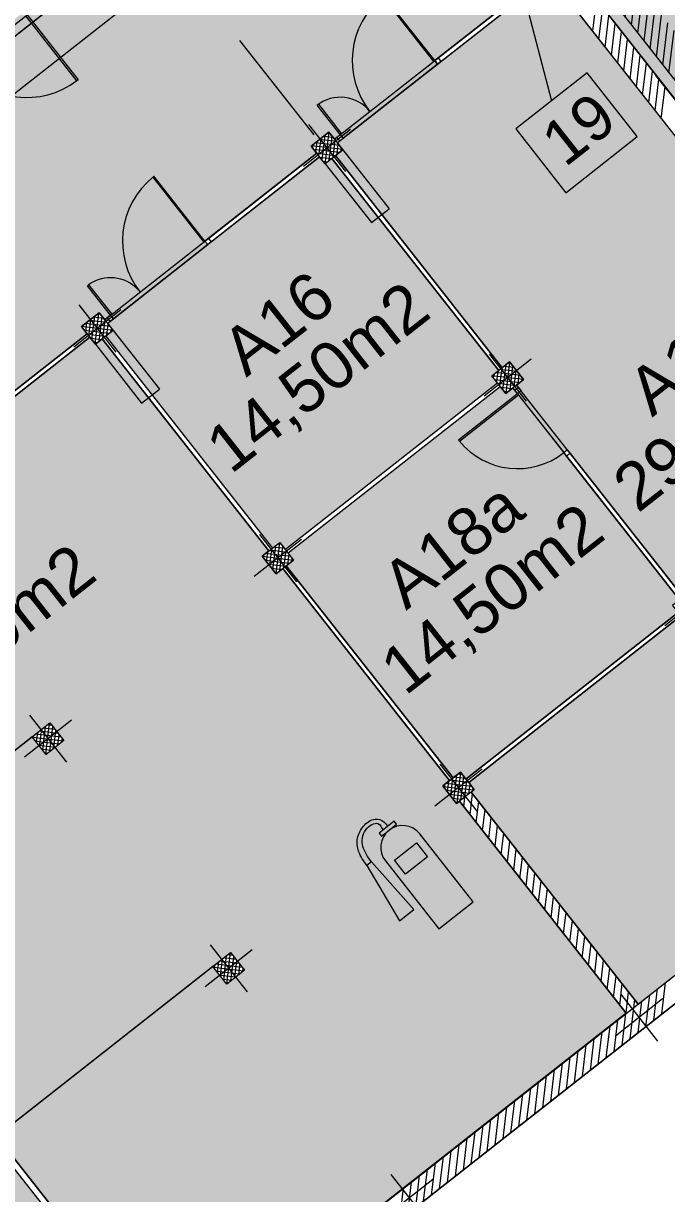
# Model space of a CAD drawing. Header units: metres. Extents: x 2540421 to 2540539, y 1181212 to 1181315.
# Drawn here: x 2540487.03 to 2540495.61, y 1181258.16 to 1181273.78 of the extents above; entities that cross this region are included whole.
import ezdxf

# ---------------------------------------------------------------- set-up
doc = ezdxf.new("R2010")
doc.units = ezdxf.units.M
doc.header["$LTSCALE"] = 5080
doc.linetypes.add('STYLE_01', pattern=[0.136032, 0.068016, -0.068016])
doc.layers.get('0').update_dxf_attribs({"lineweight": 20})
for name, color, linetype, lineweight in [('0-Detection incendie', 7, 'Continuous', 20), ('CLOISONS', 7, 'Continuous', 20), ('Detection incendie', 7, 'Continuous', 20), ('HEIG-FLOOR', 10, 'Continuous', 20), ('HEIG-PORTES', 130, 'Continuous', 20), ('HEIG-ROOM', 160, 'Continuous', 20), ('L_GENDE', 7, 'Continuous', 20), ('MURS_ET_PILIERS', 7, 'Continuous', 20), ('PORTES', 7, 'Continuous', 20), ('Surface', 7, 'Continuous', 20), ('TRAITILL_S', 7, 'Continuous', 20), ('TRAME-MUR', 7, 'Continuous', 20), ('Z-contour', 7, 'Continuous', 20), ('Z-couleur', 7, 'Continuous', 20)]:
    doc.layers.add(name, color=color, linetype=linetype, lineweight=lineweight)
doc.layers.add('Axe batim.', color=7, linetype='Continuous')
doc.styles.add('Helvetica (bold)', font='arial.ttf', dxfattribs={"height": 150})
doc.styles.get("Standard").update_dxf_attribs({"font": 'arial.ttf', "height": 63})

# ---------------------------------------------------------------- blocks, each defined once
blk = doc.blocks.new('extincteur')
at = {"layer": '0-Detection incendie', "linetype": 'ByBlock', "ltscale": 0.35}
h = blk.add_hatch(color=256, dxfattribs=at)
h.paths.add_polyline_path([(-639, -784), (-397, -784), (-447, 65), (-524, 65)])
edge = h.paths.add_edge_path()
edge.add_spline(control_points=[(-447, 65), (-444, 146), (-437, 305), (-280, 475), (-36, 455), (-55, 346), (-63, 305)], knot_values=[0, 0, 0, 0, 237.468302, 463.385038, 643.510587, 752.415502, 752.415502, 752.415502, 752.415502], degree=3, periodic=0)
edge.add_line((-63, 305), (14, 305))
edge.add_spline(control_points=[(14, 305), (17, 333), (24, 401), (-63, 516), (-240, 520), (-407, 444), (-517, 273), (-521, 139), (-524, 65)], knot_values=[0, 0, 0, 0, 82.013691, 200.371891, 382.455808, 561.214176, 736.872845, 957.472866, 957.472866, 957.472866, 957.472866], degree=3, periodic=0)
edge.add_line((-524, 65), (-447, 65))
h.paths.add_polyline_path([(-129, 305), (-129, 254), (-1, 254), (127, 254), (127, 305)])
h = blk.add_hatch(color=1, dxfattribs=at)
h.paths.add_polyline_path([(291, -38, 1), (-293, -38), (-293, -1192), (291, -1192)])
h.paths.add_polyline_path([(-190, -342), (-190, -104), (183, -104), (183, -342)], flags=16)
for p, q in [((127, 305), (-129, 305)), ((-129, 305), (-129, 254)), ((-129, 254), (-1, 254)), ((-1, 254), (127, 254)), ((127, 254), (127, 305)), ((-524, 65), (-639, -784)), ((-447, 65), (-524, 65)), ((-397, -784), (-447, 65)), ((-639, -784), (-397, -784))]:
    blk.add_line(p, q, dxfattribs=at)
at = {"layer": '0-Detection incendie', "color": 1, "linetype": 'ByBlock', "ltscale": 0.35}
for p, q in [((-293, -38), (-293, -1192)), ((291, -1192), (291, -38)), ((-293, -1192), (291, -1192))]:
    blk.add_line(p, q, dxfattribs=at)
blk.add_lwpolyline([(-190, -104), (183, -104), (183, -342), (-190, -342)], close=True, dxfattribs=at)
blk.add_arc((-1, -38), 292, 0, 180, dxfattribs=at)
at = {"layer": '0-Detection incendie', "linetype": 'ByBlock', "ltscale": 0.35}
for points in [[(-524, 65), (-494, 283), (-397, 430), (-236, 507), (-55, 484), (14, 387), (14, 305)], [(-447, 65), (-409, 299), (-240, 449), (-63, 414), (-63, 305)]]:
    blk.add_spline(points, degree=3, dxfattribs=at)

msp = doc.modelspace()

# ---------------------------------------------------------------- hatches: boundary and pattern name
at = {"layer": 'Detection incendie', "linetype": 'Continuous', "lineweight": 0}
h = msp.add_hatch(dxfattribs=at)
h.set_pattern_fill('ANSI31', color=2, scale=0.03, angle=38.1665, style=0)
h.set_pattern_definition([(83.166527, (2540446.29578, 1180766.048435), (-0.09457336, 0.01133323), [])])
h.paths.add_polyline_path([(2540485.717, 1181285.752), (2540500.519, 1181266.92), (2540501.421, 1181267.629), (2540502.703, 1181265.998), (2540501.941, 1181265.399), (2540504.054, 1181262.711), (2540512.723, 1181269.524), (2540510.618, 1181272.203), (2540506.507, 1181268.972), (2540505.881, 1181269.77), (2540504.204, 1181268.452), (2540504.795, 1181267.699), (2540504.448, 1181267.426), (2540501.504, 1181271.172), (2540504.606, 1181273.611), (2540502.681, 1181276.061), (2540499.579, 1181273.623), (2540488.393, 1181287.855)])
h.paths.add_polyline_path([(2540486.279, 1181285.685), (2540500.586, 1181267.481), (2540501.488, 1181268.19), (2540503.265, 1181265.93), (2540502.503, 1181265.331), (2540504.122, 1181263.272), (2540512.161, 1181269.591), (2540510.55, 1181271.641), (2540506.44, 1181268.411), (2540505.813, 1181269.208), (2540504.765, 1181268.385), (2540505.357, 1181267.632), (2540504.381, 1181266.864), (2540500.942, 1181271.239), (2540504.045, 1181273.678), (2540502.613, 1181275.499), (2540499.512, 1181273.061), (2540488.325, 1181287.293)], flags=16)
at = {"layer": 'Z-couleur', "linetype": 'Continuous', "lineweight": 20}
h = msp.add_hatch(color=2, dxfattribs=at)
h.paths.add_polyline_path([(2540484.714, 1181286.773), (2540486.203, 1181284.878), (2540486.455, 1181285.076), (2540486.64, 1181284.84), (2540486.404, 1181284.655), (2540486.219, 1181284.891), (2540486.203, 1181284.878), (2540491.765, 1181277.802), (2540492.016, 1181278), (2540492.201, 1181277.764), (2540491.966, 1181277.579), (2540491.78, 1181277.815), (2540491.765, 1181277.802), (2540491.95, 1181277.566), (2540491.895, 1181277.523), (2540494.119, 1181274.693), (2540494.426, 1181274.934), (2540494.611, 1181274.698), (2540494.376, 1181274.512), (2540494.19, 1181274.748), (2540494.175, 1181274.736), (2540495.843, 1181272.613), (2540496.094, 1181272.811), (2540499.617, 1181268.33), (2540499.381, 1181268.144), (2540499.196, 1181268.38), (2540499.313, 1181268.473), (2540496.162, 1181272.482), (2540496.044, 1181272.39), (2540495.859, 1181272.626), (2540495.844, 1181272.612), (2540500.477, 1181266.717), (2540501.421, 1181267.458), (2540502.41, 1181266.2), (2540504.32, 1181267.702), (2540497.028, 1181276.979), (2540497.099, 1181277.035), (2540494.875, 1181279.865), (2540494.804, 1181279.81), (2540487.568, 1181289.016)])
h.paths.add_polyline_path([(2540497.459, 1181273.502), (2540497.695, 1181273.687), (2540501.032, 1181269.442), (2540500.796, 1181269.257)], flags=16)
at = {"layer": 'Z-couleur', "linetype": 'Continuous', "lineweight": 0}
h = msp.add_hatch(color=2, dxfattribs=at)
h.dxf.hatch_style = 1
h.paths.add_polyline_path([(2540451.994, 1181246.162), (2540452.089, 1181246.236), (2540452.014, 1181246.331), (2540454.845, 1181248.555), (2540454.919, 1181248.461), (2540455.155, 1181248.646), (2540455.081, 1181248.741), (2540457.911, 1181250.965), (2540457.985, 1181250.871), (2540458.221, 1181251.056), (2540458.147, 1181251.151), (2540460.977, 1181253.375), (2540461.052, 1181253.281), (2540461.287, 1181253.466), (2540461.213, 1181253.561), (2540462.707, 1181254.735), (2540462.67, 1181254.782), (2540463.928, 1181255.771), (2540463.965, 1181255.724), (2540464.044, 1181255.785), (2540464.118, 1181255.691), (2540464.354, 1181255.876), (2540464.279, 1181255.971), (2540467.11, 1181258.195), (2540467.184, 1181258.101), (2540467.42, 1181258.286), (2540467.346, 1181258.381), (2540467.424, 1181258.442), (2540467.387, 1181258.49), (2540468.645, 1181259.478), (2540468.682, 1181259.431), (2540470.176, 1181260.605), (2540470.25, 1181260.511), (2540470.486, 1181260.696), (2540470.412, 1181260.791), (2540470.491, 1181260.853), (2540470.454, 1181260.9), (2540471.711, 1181261.888), (2540471.749, 1181261.841), (2540473.242, 1181263.015), (2540473.317, 1181262.921), (2540473.552, 1181263.106), (2540473.478, 1181263.201), (2540476.309, 1181265.425), (2540476.383, 1181265.331), (2540476.619, 1181265.516), (2540476.544, 1181265.611), (2540479.375, 1181267.835), (2540479.449, 1181267.741), (2540479.685, 1181267.926), (2540479.611, 1181268.021), (2540479.697, 1181268.089), (2540479.66, 1181268.136), (2540480.95, 1181269.149), (2540480.987, 1181269.102), (2540482.441, 1181270.245), (2540482.515, 1181270.151), (2540482.751, 1181270.336), (2540482.677, 1181270.431), (2540482.756, 1181270.493), (2540482.719, 1181270.54), (2540483.976, 1181271.528), (2540484.014, 1181271.481), (2540485.507, 1181272.655), (2540485.582, 1181272.561), (2540485.817, 1181272.746), (2540485.743, 1181272.841), (2540485.822, 1181272.903), (2540485.785, 1181272.95), (2540487.043, 1181273.938), (2540487.08, 1181273.891), (2540488.574, 1181275.065), (2540488.648, 1181274.971), (2540488.884, 1181275.156), (2540488.809, 1181275.251), (2540491.64, 1181277.475), (2540494.013, 1181274.456), (2540492.519, 1181273.282), (2540492.556, 1181273.235), (2540491.298, 1181272.246), (2540491.261, 1181272.293), (2540491.182, 1181272.232), (2540491.108, 1181272.326), (2540490.872, 1181272.141), (2540490.947, 1181272.046), (2540489.453, 1181270.872), (2540489.49, 1181270.825), (2540488.232, 1181269.836), (2540488.195, 1181269.883), (2540488.116, 1181269.822), (2540488.042, 1181269.916), (2540487.806, 1181269.731), (2540487.88, 1181269.636), (2540486.426, 1181268.493), (2540486.463, 1181268.446), (2540485.173, 1181267.432), (2540485.136, 1181267.48), (2540485.05, 1181267.412), (2540484.976, 1181267.506), (2540484.74, 1181267.321), (2540484.814, 1181267.226), (2540481.984, 1181265.002), (2540481.91, 1181265.096), (2540481.674, 1181264.911), (2540481.748, 1181264.816), (2540480.293, 1181263.673), (2540480.33, 1181263.626), (2540479.041, 1181262.612), (2540479.004, 1181262.66), (2540478.917, 1181262.592), (2540478.843, 1181262.686), (2540478.607, 1181262.501), (2540478.682, 1181262.406), (2540477.227, 1181261.263), (2540477.264, 1181261.216), (2540475.975, 1181260.202), (2540475.938, 1181260.25), (2540475.851, 1181260.182), (2540475.777, 1181260.276), (2540475.541, 1181260.091), (2540475.615, 1181259.996), (2540472.785, 1181257.772), (2540472.711, 1181257.866), (2540472.475, 1181257.681), (2540472.549, 1181257.586), (2540469.719, 1181255.362), (2540469.645, 1181255.456), (2540469.409, 1181255.271), (2540469.483, 1181255.176), (2540467.989, 1181254.002), (2540468.026, 1181253.955), (2540466.768, 1181252.966), (2540466.731, 1181253.013), (2540466.652, 1181252.952), (2540466.578, 1181253.046), (2540466.342, 1181252.861), (2540466.417, 1181252.766), (2540464.923, 1181251.592), (2540464.96, 1181251.545), (2540463.702, 1181250.556), (2540463.665, 1181250.603), (2540463.586, 1181250.542), (2540463.512, 1181250.636), (2540463.276, 1181250.451), (2540463.35, 1181250.356), (2540460.517, 1181248.129), (2540460.443, 1181248.224), (2540460.21, 1181248.041), (2540460.284, 1181247.946), (2540458.79, 1181246.772), (2540458.827, 1181246.725), (2540457.569, 1181245.736), (2540457.532, 1181245.783), (2540457.454, 1181245.722), (2540457.38, 1181245.816), (2540457.144, 1181245.631), (2540457.221, 1181245.532), (2540454.39, 1181243.308), (2540454.313, 1181243.406), (2540454.219, 1181243.332)])
at = {"layer": 'Z-couleur', "linetype": 'Continuous', "lineweight": 0, "true_color": 0xffd1ff}
for points in [[(2540494.05, 1181274.409), (2540492.603, 1181273.272), (2540492.556, 1181273.235), (2540491.298, 1181272.246), (2540491.219, 1181272.184), (2540491.294, 1181272.09), (2540491.195, 1181272.013), (2540493.42, 1181269.182), (2540493.518, 1181269.26), (2540493.704, 1181269.024), (2540493.609, 1181268.95), (2540493.671, 1181268.871), (2540493.624, 1181268.834), (2540494.242, 1181268.048), (2540494.289, 1181268.085), (2540494.326, 1181268.038), (2540495.834, 1181266.119), (2540495.928, 1181266.193), (2540496.002, 1181266.099), (2540497.921, 1181267.607), (2540497.968, 1181267.644), (2540498.005, 1181267.597), (2540498.791, 1181268.215), (2540498.754, 1181268.262), (2540498.801, 1181268.299), (2540498.833, 1181268.324)], [(2540490.354, 1181266.772), (2540490.452, 1181266.85), (2540490.526, 1181266.755), (2540493.357, 1181268.98), (2540493.282, 1181269.074), (2540493.373, 1181269.145), (2540491.148, 1181271.976), (2540491.058, 1181271.905), (2540490.984, 1181271.999), (2540489.537, 1181270.862), (2540489.49, 1181270.825), (2540488.232, 1181269.836), (2540488.153, 1181269.774), (2540488.227, 1181269.68), (2540488.129, 1181269.603)], [(2540492.764, 1181263.706), (2540492.862, 1181263.783), (2540492.936, 1181263.689), (2540495.767, 1181265.914), (2540495.692, 1181266.008), (2540495.787, 1181266.082), (2540494.279, 1181268.001), (2540494.242, 1181268.048), (2540493.624, 1181268.834), (2540493.587, 1181268.881), (2540493.562, 1181268.913), (2540493.468, 1181268.838), (2540493.394, 1181268.933), (2540490.563, 1181266.708), (2540490.637, 1181266.614), (2540490.539, 1181266.537)]]:
    msp.add_hatch(color=7, dxfattribs=at).paths.add_polyline_path(points)
h = msp.add_hatch(color=7, dxfattribs=at)
h.dxf.hatch_style = 1
h.paths.add_polyline_path([(2540482.021, 1181264.954), (2540482.095, 1181264.86), (2540482.04, 1181264.817), (2540484.264, 1181261.986), (2540487.386, 1181264.44), (2540487.571, 1181264.204), (2540487.335, 1181264.018), (2540487.15, 1181264.254), (2540484.32, 1181262.03), (2540484.505, 1181261.794), (2540484.45, 1181261.751), (2540486.674, 1181258.92), (2540489.796, 1181261.373), (2540489.981, 1181261.138), (2540489.745, 1181260.952), (2540489.56, 1181261.188), (2540486.73, 1181258.963), (2540486.915, 1181258.728), (2540486.86, 1181258.684), (2540489.084, 1181255.854), (2540495.075, 1181260.563), (2540492.851, 1181263.393), (2540492.812, 1181263.362), (2540492.626, 1181263.598), (2540492.717, 1181263.669), (2540490.492, 1181266.5), (2540490.402, 1181266.428), (2540490.216, 1181266.664), (2540490.307, 1181266.735), (2540488.082, 1181269.566), (2540487.992, 1181269.495), (2540487.917, 1181269.589), (2540485.087, 1181267.364), (2540485.161, 1181267.27), (2540484.925, 1181267.085), (2540484.851, 1181267.179)])
at = {"layer": 'Z-couleur', "linetype": 'Continuous', "lineweight": 0}
msp.add_hatch(color=131, dxfattribs=at).paths.add_polyline_path([(2540496.039, 1181266.052), (2540496.114, 1181265.958), (2540495.878, 1181265.772), (2540495.804, 1181265.867), (2540492.973, 1181263.642), (2540493.047, 1181263.548), (2540493.008, 1181263.517), (2540495.233, 1181260.686), (2540501.169, 1181265.352), (2540501.076, 1181265.47), (2540500.745, 1181265.89), (2540498.87, 1181268.277), (2540498.791, 1181268.215), (2540498.005, 1181267.597), (2540497.958, 1181267.56)])
at = {"layer": 'Z-couleur', "linetype": 'Continuous', "lineweight": 0, "true_color": 0xffd1ff}
h = msp.add_hatch(color=7, dxfattribs=at)
h.dxf.hatch_style = 1
h.paths.add_polyline_path([(2540478.954, 1181262.544), (2540479.029, 1181262.45), (2540478.942, 1181262.382), (2540481.167, 1181259.552), (2540481.253, 1181259.62), (2540481.439, 1181259.384), (2540481.352, 1181259.316), (2540483.577, 1181256.486), (2540483.663, 1181256.553), (2540483.849, 1181256.318), (2540483.762, 1181256.25), (2540485.987, 1181253.419), (2540489.022, 1181255.805), (2540486.797, 1181258.635), (2540486.679, 1181258.542), (2540486.494, 1181258.778), (2540486.612, 1181258.871), (2540484.387, 1181261.701), (2540484.269, 1181261.608), (2540484.084, 1181261.844), (2540484.202, 1181261.937), (2540481.977, 1181264.767), (2540481.859, 1181264.675), (2540481.785, 1181264.769)])

# ---------------------------------------------------------------- linework, layer by layer
at = {"linetype": 'Continuous', "lineweight": 20}
msp.add_line((2540497.326, 1181270.726), (2540495.472, 1181273.085), dxfattribs=at)
at = {"layer": 'Axe batim.', "color": 250, "linetype": 'Continuous', "lineweight": 0}
for p, q in [((2540490.836, 1181272.43), (2540491.33, 1181271.801)), ((2540491.398, 1181272.363), (2540490.769, 1181271.868)), ((2540488.331, 1181269.953), (2540487.702, 1181269.458)), ((2540487.77, 1181270.02), (2540488.264, 1181269.391)), ((2540493.808, 1181269.296), (2540493.179, 1181268.802)), ((2540493.246, 1181269.364), (2540493.74, 1181268.735)), ((2540490.18, 1181266.954), (2540490.674, 1181266.325)), ((2540490.741, 1181266.886), (2540490.112, 1181266.392)), ((2540496.218, 1181266.23), (2540495.589, 1181265.736)), ((2540487.675, 1181264.476), (2540487.046, 1181263.982)), ((2540487.113, 1181264.544), (2540487.608, 1181263.915)), ((2540493.151, 1181263.82), (2540492.522, 1181263.326)), ((2540492.59, 1181263.887), (2540493.084, 1181263.258)), ((2540489.523, 1181261.477), (2540490.018, 1181260.848)), ((2540490.085, 1181261.41), (2540489.456, 1181260.916)), ((2540495.561, 1181260.754), (2540494.932, 1181260.259)), ((2540495, 1181260.821), (2540495.494, 1181260.192)), ((2540491.933, 1181258.411), (2540492.428, 1181257.782)), ((2540492.495, 1181258.344), (2540491.866, 1181257.849))]:
    msp.add_line(p, q, dxfattribs=at)
at = {"layer": 'CLOISONS', "linetype": 'Continuous', "lineweight": 20}
for p, q in [((2540492.566, 1181273.319), (2540494.013, 1181274.456)), ((2540492.603, 1181273.272), (2540494.05, 1181274.409)), ((2540492.519, 1181273.282), (2540492.566, 1181273.319)), ((2540492.556, 1181273.235), (2540492.519, 1181273.282)), ((2540492.603, 1181273.272), (2540492.556, 1181273.235)), ((2540492.566, 1181273.319), (2540492.603, 1181273.272)), ((2540491.214, 1181272.256), (2540491.182, 1181272.232)), ((2540491.261, 1181272.293), (2540491.214, 1181272.256)), ((2540491.214, 1181272.256), (2540491.251, 1181272.209)), ((2540491.298, 1181272.246), (2540491.261, 1181272.293)), ((2540491.219, 1181272.184), (2540491.298, 1181272.246)), ((2540489.5, 1181270.909), (2540490.947, 1181272.046)), ((2540489.537, 1181270.862), (2540490.984, 1181271.999)), ((2540491.148, 1181271.976), (2540493.373, 1181269.145)), ((2540491.195, 1181272.013), (2540493.42, 1181269.182)), ((2540489.453, 1181270.872), (2540489.5, 1181270.909)), ((2540489.49, 1181270.825), (2540489.453, 1181270.872)), ((2540489.537, 1181270.862), (2540489.49, 1181270.825)), ((2540489.5, 1181270.909), (2540489.537, 1181270.862)), ((2540488.148, 1181269.846), (2540488.116, 1181269.822)), ((2540488.195, 1181269.883), (2540488.148, 1181269.846)), ((2540488.148, 1181269.846), (2540488.185, 1181269.799)), ((2540488.153, 1181269.774), (2540488.232, 1181269.836)), ((2540488.232, 1181269.836), (2540488.195, 1181269.883)), ((2540488.129, 1181269.603), (2540490.354, 1181266.772)), ((2540488.082, 1181269.566), (2540490.307, 1181266.735)), ((2540490.526, 1181266.755), (2540493.357, 1181268.98)), ((2540490.563, 1181266.708), (2540493.394, 1181268.933)), ((2540493.587, 1181268.881), (2540493.562, 1181268.913)), ((2540493.587, 1181268.881), (2540493.634, 1181268.918)), ((2540493.624, 1181268.834), (2540493.587, 1181268.881)), ((2540493.609, 1181268.95), (2540493.671, 1181268.871)), ((2540493.671, 1181268.871), (2540493.624, 1181268.834)), ((2540494.242, 1181268.048), (2540494.289, 1181268.085)), ((2540494.279, 1181268.001), (2540494.242, 1181268.048)), ((2540494.326, 1181268.038), (2540494.279, 1181268.001)), ((2540494.289, 1181268.085), (2540494.326, 1181268.038)), ((2540494.326, 1181268.038), (2540495.834, 1181266.119)), ((2540495.787, 1181266.082), (2540494.279, 1181268.001)), ((2540490.492, 1181266.5), (2540492.717, 1181263.669)), ((2540490.539, 1181266.537), (2540492.764, 1181263.706)), ((2540492.936, 1181263.689), (2540495.767, 1181265.914)), ((2540492.973, 1181263.642), (2540495.804, 1181265.867))]:
    msp.add_line(p, q, dxfattribs=at)
at = {"layer": 'CLOISONS', "linetype": 'Continuous', "lineweight": 0, "flags": 128}
for points in [[(2540486.426, 1181268.493), (2540487.88, 1181269.636), (2540487.917, 1181269.589), (2540486.463, 1181268.446), (2540486.426, 1181268.493)], [(2540486.86, 1181258.684), (2540489.084, 1181255.854), (2540489.022, 1181255.805), (2540486.797, 1181258.635), (2540486.86, 1181258.684)]]:
    msp.add_lwpolyline(points, dxfattribs=at)
at = {"layer": 'Detection incendie', "color": 1, "linetype": 'Continuous', "lineweight": 20}
msp.add_line((2540493.543, 1181274.789), (2540494.076, 1181272.743), dxfattribs=at)
at = {"layer": 'Detection incendie', "color": 2, "linetype": 'Continuous', "lineweight": 20, "flags": 128}
msp.add_lwpolyline([(2540485.717, 1181285.752), (2540500.519, 1181266.92), (2540501.421, 1181267.629), (2540502.703, 1181265.998), (2540501.941, 1181265.399), (2540504.054, 1181262.711), (2540512.723, 1181269.524), (2540510.618, 1181272.203), (2540506.507, 1181268.972), (2540505.881, 1181269.77), (2540504.204, 1181268.452), (2540504.795, 1181267.699), (2540504.448, 1181267.426), (2540501.504, 1181271.172), (2540504.606, 1181273.611), (2540502.681, 1181276.061), (2540499.579, 1181273.623), (2540488.393, 1181287.855), (2540485.717, 1181285.752)], dxfattribs=at)
at = {"layer": 'Detection incendie', "color": 1, "linetype": 'Continuous', "lineweight": 20}
msp.add_lwpolyline([(2540494.268, 1181271.518), (2540495.22, 1181272.267), (2540494.552, 1181273.117), (2540493.6, 1181272.369)], close=True, dxfattribs=at)
at = {"layer": 'HEIG-FLOOR', "flags": 128}
msp.add_lwpolyline([(2540455.569, 1181229.13), (2540501.621, 1181265.326), (2540503.908, 1181262.417), (2540503.798, 1181262.331), (2540503.921, 1181262.173), (2540513.199, 1181269.465), (2540512.025, 1181270.959), (2540533.245, 1181287.637), (2540532.75, 1181288.266), (2540534.173, 1181289.385), (2540532.443, 1181291.586), (2540531.025, 1181293.391), (2540529.724, 1181295.046), (2540528.545, 1181294.119), (2540524.837, 1181298.836), (2540512.572, 1181289.196), (2540502.932, 1181301.461), (2540426.04, 1181241.026)], dxfattribs=at)
at = {"layer": 'HEIG-PORTES', "linetype": 'Continuous', "lineweight": 20}
for p, q in [((2540491.824, 1181274.135), (2540492.503, 1181273.27)), ((2540492.519, 1181273.282), (2540491.839, 1181274.147)), ((2540487.744, 1181273.014), (2540487.064, 1181273.879)), ((2540487.08, 1181273.891), (2540487.76, 1181273.026)), ((2540492.503, 1181273.27), (2540492.519, 1181273.282)), ((2540487.76, 1181273.026), (2540487.744, 1181273.014)), ((2540491.261, 1181272.293), (2540490.952, 1181272.687)), ((2540490.968, 1181272.699), (2540491.277, 1181272.306)), ((2540491.277, 1181272.306), (2540491.261, 1181272.293)), ((2540488.773, 1181271.737), (2540488.757, 1181271.725)), ((2540488.757, 1181271.725), (2540489.437, 1181270.86)), ((2540489.453, 1181270.872), (2540488.773, 1181271.737)), ((2540487.886, 1181270.277), (2540487.902, 1181270.289)), ((2540488.195, 1181269.883), (2540487.886, 1181270.277)), ((2540487.902, 1181270.289), (2540488.211, 1181269.896)), ((2540493.624, 1181268.834), (2540492.838, 1181268.216)), ((2540492.85, 1181268.2), (2540493.636, 1181268.818)), ((2540493.636, 1181268.818), (2540493.624, 1181268.834)), ((2540492.838, 1181268.216), (2540492.85, 1181268.2))]:
    msp.add_line(p, q, dxfattribs=at)
at = {"layer": 'HEIG-PORTES', "flags": 128}
msp.add_lwpolyline([(2540490.952, 1181272.687), (2540490.968, 1181272.699)], dxfattribs=at)
at = {"layer": 'HEIG-PORTES', "linetype": 'Continuous', "lineweight": 20}
for centre, radius, start, end in [((2540492.519, 1181273.282), 1.1, 129.065, 218.1665), ((2540487.08, 1181273.891), 1.1, 218.1665, 307.2681), ((2540491.261, 1181272.293), 0.5, 38.1665, 128.1665), ((2540489.453, 1181270.872), 1.1, 129.065, 218.1665), ((2540488.195, 1181269.883), 0.5, 42.7555, 125.8759), ((2540493.624, 1181268.834), 1, 219.3511, 308.1665)]:
    msp.add_arc(centre, radius, start, end, dxfattribs=at)
at = {"layer": 'HEIG-ROOM', "flags": 128}
for points in [[(2540488.328, 1181288.049), (2540485.474, 1181285.806), (2540491.95, 1181277.566), (2540491.895, 1181277.523), (2540494.119, 1181274.693), (2540494.175, 1181274.736), (2540495.843, 1181272.613), (2540496.094, 1181272.811), (2540496.28, 1181272.575), (2540497.695, 1181273.687), (2540501.032, 1181269.442), (2540500.796, 1181269.257), (2540499.152, 1181271.348), (2540498.142, 1181270.206), (2540499.617, 1181268.33), (2540499.365, 1181268.132), (2540500.477, 1181266.717), (2540501.421, 1181267.458), (2540502.41, 1181266.2), (2540504.32, 1181267.702), (2540497.028, 1181276.979), (2540497.099, 1181277.035), (2540494.875, 1181279.865), (2540494.804, 1181279.81)], [(2540491.195, 1181272.013), (2540491.294, 1181272.09), (2540491.219, 1181272.184), (2540494.05, 1181274.409), (2540498.833, 1181268.324), (2540496.002, 1181266.099), (2540495.928, 1181266.193), (2540495.834, 1181266.119), (2540493.609, 1181268.95), (2540493.704, 1181269.024), (2540493.518, 1181269.26), (2540493.42, 1181269.182)], [(2540488.153, 1181269.774), (2540488.227, 1181269.68), (2540488.129, 1181269.603), (2540490.354, 1181266.772), (2540490.452, 1181266.85), (2540490.526, 1181266.755), (2540493.357, 1181268.98), (2540493.282, 1181269.074), (2540493.373, 1181269.145), (2540491.148, 1181271.976), (2540491.058, 1181271.905), (2540490.984, 1181271.999)], [(2540495.767, 1181265.914), (2540492.936, 1181263.689), (2540492.862, 1181263.783), (2540492.764, 1181263.706), (2540490.539, 1181266.537), (2540490.637, 1181266.614), (2540490.563, 1181266.708), (2540493.394, 1181268.933), (2540493.468, 1181268.838), (2540493.562, 1181268.913), (2540495.787, 1181266.082), (2540495.692, 1181266.008)], [(2540492.973, 1181263.642), (2540493.047, 1181263.548), (2540493.008, 1181263.517), (2540495.233, 1181260.686), (2540501.169, 1181265.352), (2540498.87, 1181268.277), (2540496.039, 1181266.052), (2540496.114, 1181265.958), (2540495.878, 1181265.772), (2540495.804, 1181265.867)], [(2540481.785, 1181264.769), (2540478.954, 1181262.544), (2540479.029, 1181262.45), (2540478.942, 1181262.382), (2540481.167, 1181259.552), (2540481.253, 1181259.62), (2540481.439, 1181259.384), (2540481.352, 1181259.316), (2540483.577, 1181256.486), (2540483.663, 1181256.553), (2540483.849, 1181256.318), (2540483.762, 1181256.25), (2540485.987, 1181253.419), (2540489.022, 1181255.805), (2540486.797, 1181258.635), (2540486.679, 1181258.542), (2540486.494, 1181258.778), (2540486.612, 1181258.871), (2540484.387, 1181261.701), (2540484.269, 1181261.608), (2540484.084, 1181261.844), (2540484.202, 1181261.937), (2540481.977, 1181264.767), (2540481.859, 1181264.675)]]:
    msp.add_lwpolyline(points, close=True, dxfattribs=at)
for points in [[(2540485.05, 1181267.412), (2540487.88, 1181269.636), (2540487.806, 1181269.731), (2540488.042, 1181269.916), (2540488.116, 1181269.822), (2540490.947, 1181272.046), (2540490.872, 1181272.141), (2540491.108, 1181272.326), (2540491.182, 1181272.232), (2540494.013, 1181274.456), (2540493.939, 1181274.551), (2540494.072, 1181274.656), (2540491.848, 1181277.486), (2540491.714, 1181277.381), (2540491.64, 1181277.475), (2540488.809, 1181275.251), (2540488.884, 1181275.156), (2540488.648, 1181274.971), (2540488.574, 1181275.065), (2540485.743, 1181272.841)], [(2540485.087, 1181267.364), (2540487.917, 1181269.589), (2540487.992, 1181269.495), (2540488.082, 1181269.566), (2540490.307, 1181266.735), (2540490.216, 1181266.664), (2540490.402, 1181266.429), (2540490.492, 1181266.5), (2540492.717, 1181263.669), (2540492.626, 1181263.598), (2540492.812, 1181263.362), (2540492.851, 1181263.393), (2540495.075, 1181260.563), (2540489.084, 1181255.854), (2540486.86, 1181258.684)]]:
    msp.add_lwpolyline(points, dxfattribs=at)
at = {"layer": 'MURS_ET_PILIERS', "linetype": 'Continuous', "lineweight": 20}
for p, q in [((2540500.601, 1181266.559), (2540494.175, 1181274.736)), ((2540500.745, 1181265.89), (2540493.939, 1181274.551)), ((2540495.233, 1181260.686), (2540493.008, 1181263.517)), ((2540492.851, 1181263.393), (2540495.075, 1181260.563))]:
    msp.add_line(p, q, dxfattribs=at)
at = {"layer": 'MURS_ET_PILIERS', "color": 7, "linetype": 'Continuous', "lineweight": 20}
for p, q in [((2540490.872, 1181272.141), (2540491.108, 1181272.326)), ((2540491.108, 1181272.326), (2540491.294, 1181272.09)), ((2540491.058, 1181271.905), (2540490.872, 1181272.141)), ((2540490.872, 1181272.141), (2540490.872, 1181272.141)), ((2540491.294, 1181272.09), (2540491.058, 1181271.905)), ((2540487.806, 1181269.731), (2540488.042, 1181269.916)), ((2540487.806, 1181269.731), (2540488.042, 1181269.916)), ((2540488.042, 1181269.916), (2540488.227, 1181269.68)), ((2540488.042, 1181269.916), (2540488.227, 1181269.68)), ((2540487.992, 1181269.495), (2540487.806, 1181269.731)), ((2540487.806, 1181269.731), (2540487.806, 1181269.731)), ((2540487.992, 1181269.495), (2540487.806, 1181269.731)), ((2540487.806, 1181269.731), (2540487.806, 1181269.731)), ((2540488.227, 1181269.68), (2540487.992, 1181269.495)), ((2540488.227, 1181269.68), (2540487.992, 1181269.495)), ((2540493.282, 1181269.074), (2540493.518, 1181269.26)), ((2540493.518, 1181269.26), (2540493.704, 1181269.024)), ((2540493.468, 1181268.838), (2540493.282, 1181269.074)), ((2540493.282, 1181269.074), (2540493.282, 1181269.074)), ((2540493.704, 1181269.024), (2540493.468, 1181268.838)), ((2540490.216, 1181266.664), (2540490.452, 1181266.85)), ((2540490.452, 1181266.85), (2540490.637, 1181266.614)), ((2540490.402, 1181266.428), (2540490.216, 1181266.664)), ((2540490.216, 1181266.664), (2540490.216, 1181266.664)), ((2540490.637, 1181266.614), (2540490.402, 1181266.428)), ((2540461.543, 1181234.207), (2540501.169, 1181265.352)), ((2540487.15, 1181264.254), (2540487.386, 1181264.44)), ((2540487.386, 1181264.44), (2540487.571, 1181264.204)), ((2540487.335, 1181264.018), (2540487.15, 1181264.254)), ((2540487.15, 1181264.254), (2540487.15, 1181264.254)), ((2540487.571, 1181264.204), (2540487.335, 1181264.018)), ((2540492.626, 1181263.598), (2540492.862, 1181263.783)), ((2540492.862, 1181263.783), (2540493.047, 1181263.548)), ((2540492.812, 1181263.362), (2540492.626, 1181263.598)), ((2540492.626, 1181263.598), (2540492.626, 1181263.598)), ((2540493.047, 1181263.548), (2540492.812, 1181263.362)), ((2540473.994, 1181243.611), (2540498.524, 1181262.891)), ((2540489.56, 1181261.188), (2540489.796, 1181261.373)), ((2540489.796, 1181261.373), (2540489.981, 1181261.138)), ((2540489.745, 1181260.952), (2540489.56, 1181261.188)), ((2540489.56, 1181261.188), (2540489.56, 1181261.188)), ((2540489.981, 1181261.138), (2540489.745, 1181260.952))]:
    msp.add_line(p, q, dxfattribs=at)
at = {"layer": 'PORTES', "linetype": 'Continuous', "lineweight": 20}
for p, q in [((2540489.437, 1181270.86), (2540489.453, 1181270.872)), ((2540488.211, 1181269.896), (2540488.195, 1181269.883))]:
    msp.add_line(p, q, dxfattribs=at)
at = {"layer": 'TRAITILL_S', "color": 7, "linetype": 'STYLE_01', "lineweight": 20}
for p, q in [((2540485.817, 1181272.746), (2540488.648, 1181274.971)), ((2540488.648, 1181274.971), (2540485.825, 1181272.753)), ((2540486.188, 1181272.275), (2540489.019, 1181274.499)), ((2540491.294, 1181272.09), (2540491.912, 1181271.304)), ((2540491.058, 1181271.905), (2540491.676, 1181271.119)), ((2540491.676, 1181271.119), (2540491.912, 1181271.304)), ((2540488.227, 1181269.68), (2540488.845, 1181268.894)), ((2540488.227, 1181269.68), (2540488.845, 1181268.894)), ((2540488.227, 1181269.68), (2540488.845, 1181268.894)), ((2540487.992, 1181269.495), (2540488.609, 1181268.709)), ((2540487.992, 1181269.495), (2540488.609, 1181268.709)), ((2540487.992, 1181269.495), (2540488.609, 1181268.709)), ((2540488.609, 1181268.709), (2540488.845, 1181268.894)), ((2540488.609, 1181268.709), (2540488.845, 1181268.894)), ((2540488.609, 1181268.709), (2540488.845, 1181268.894))]:
    msp.add_line(p, q, dxfattribs=at)
at = {"layer": 'TRAME-MUR', "linetype": 'Continuous', "lineweight": 20}
for p, q in [((2540494.175, 1181274.736), (2540500.601, 1181266.559)), ((2540500.745, 1181265.89), (2540493.939, 1181274.551))]:
    msp.add_line(p, q, dxfattribs=at)
at = {"layer": 'TRAME-MUR', "linetype": 'Continuous', "lineweight": 0}
for p, q in [((2540494.628, 1181273.674), (2540494.678, 1181274.095)), ((2540494.711, 1181273.568), (2540494.761, 1181273.989)), ((2540494.794, 1181273.462), (2540494.845, 1181273.883)), ((2540494.877, 1181273.356), (2540494.928, 1181273.777)), ((2540494.961, 1181273.25), (2540495.011, 1181273.672)), ((2540495.044, 1181273.144), (2540495.094, 1181273.566)), ((2540495.127, 1181273.038), (2540495.178, 1181273.46)), ((2540495.21, 1181272.933), (2540495.261, 1181273.354)), ((2540495.294, 1181272.827), (2540495.344, 1181273.248)), ((2540495.377, 1181272.721), (2540495.427, 1181273.142)), ((2540495.46, 1181272.615), (2540495.511, 1181273.036)), ((2540495.543, 1181272.509), (2540495.594, 1181272.93)), ((2540491.016, 1181271.957), (2540491.056, 1181272.285)), ((2540491.165, 1181272.254), (2540491.036, 1181272.269)), ((2540491.058, 1181271.905), (2540491.109, 1181272.326)), ((2540491.123, 1181272.307), (2540491.089, 1181272.311)), ((2540491.111, 1181271.947), (2540491.15, 1181272.273)), ((2540491.29, 1181272.095), (2540490.878, 1181272.145)), ((2540490.892, 1181272.116), (2540490.897, 1181272.16)), ((2540491.248, 1181272.148), (2540490.93, 1181272.186)), ((2540490.933, 1181272.063), (2540490.95, 1181272.201)), ((2540490.975, 1181272.01), (2540491.003, 1181272.243)), ((2540491.206, 1181272.201), (2540490.983, 1181272.228)), ((2540491.164, 1181271.988), (2540491.192, 1181272.22)), ((2540491.217, 1181272.03), (2540491.233, 1181272.167)), ((2540491.27, 1181272.071), (2540491.275, 1181272.114)), ((2540491.246, 1181272.053), (2540490.91, 1181272.093)), ((2540491.193, 1181272.011), (2540490.952, 1181272.04)), ((2540491.14, 1181271.969), (2540490.993, 1181271.987)), ((2540491.087, 1181271.928), (2540491.035, 1181271.934)), ((2540487.988, 1181269.499), (2540488.037, 1181269.912)), ((2540488.186, 1181269.733), (2540487.859, 1181269.772)), ((2540487.863, 1181269.658), (2540487.878, 1181269.787)), ((2540487.905, 1181269.605), (2540487.931, 1181269.829)), ((2540488.144, 1181269.786), (2540487.912, 1181269.814)), ((2540487.946, 1181269.552), (2540487.984, 1181269.871)), ((2540488.102, 1181269.839), (2540487.965, 1181269.856)), ((2540488.061, 1181269.892), (2540488.018, 1181269.897)), ((2540488.04, 1181269.533), (2540488.08, 1181269.868)), ((2540488.093, 1181269.574), (2540488.122, 1181269.815)), ((2540488.146, 1181269.616), (2540488.163, 1181269.762)), ((2540488.227, 1181269.68), (2540487.806, 1181269.731)), ((2540487.821, 1181269.711), (2540487.825, 1181269.746)), ((2540488.175, 1181269.639), (2540487.848, 1181269.678)), ((2540488.122, 1181269.597), (2540487.889, 1181269.625)), ((2540488.199, 1181269.658), (2540488.205, 1181269.709)), ((2540488.069, 1181269.555), (2540487.931, 1181269.572)), ((2540488.016, 1181269.514), (2540487.973, 1181269.519)), ((2540493.347, 1181268.992), (2540493.365, 1181269.139)), ((2540493.62, 1181269.13), (2540493.388, 1181269.158)), ((2540493.389, 1181268.939), (2540493.418, 1181269.181)), ((2540493.43, 1181268.886), (2540493.471, 1181269.222)), ((2540493.579, 1181269.183), (2540493.441, 1181269.199)), ((2540493.473, 1181268.843), (2540493.522, 1181269.254)), ((2540493.537, 1181269.236), (2540493.494, 1181269.241)), ((2540493.526, 1181268.884), (2540493.564, 1181269.201)), ((2540493.579, 1181268.926), (2540493.606, 1181269.148)), ((2540493.704, 1181269.024), (2540493.282, 1181269.074)), ((2540493.306, 1181269.045), (2540493.312, 1181269.097)), ((2540493.651, 1181268.982), (2540493.324, 1181269.021)), ((2540493.662, 1181269.077), (2540493.335, 1181269.116)), ((2540493.632, 1181268.968), (2540493.647, 1181269.095)), ((2540493.685, 1181269.009), (2540493.689, 1181269.043)), ((2540493.598, 1181268.941), (2540493.366, 1181268.969)), ((2540493.545, 1181268.899), (2540493.407, 1181268.916)), ((2540493.492, 1181268.857), (2540493.449, 1181268.863)), ((2540490.36, 1181266.481), (2540490.399, 1181266.808)), ((2540490.402, 1181266.429), (2540490.452, 1181266.849)), ((2540490.475, 1181266.821), (2540490.423, 1181266.827)), ((2540490.455, 1181266.47), (2540490.494, 1181266.796)), ((2540490.632, 1181266.61), (2540490.22, 1181266.659)), ((2540490.235, 1181266.64), (2540490.241, 1181266.684)), ((2540490.6, 1181266.662), (2540490.264, 1181266.702)), ((2540490.277, 1181266.587), (2540490.293, 1181266.725)), ((2540490.558, 1181266.715), (2540490.317, 1181266.744)), ((2540490.319, 1181266.534), (2540490.346, 1181266.767)), ((2540490.516, 1181266.768), (2540490.37, 1181266.785)), ((2540490.508, 1181266.512), (2540490.536, 1181266.743)), ((2540490.561, 1181266.554), (2540490.577, 1181266.691)), ((2540490.614, 1181266.595), (2540490.619, 1181266.638)), ((2540490.579, 1181266.568), (2540490.262, 1181266.606)), ((2540490.527, 1181266.527), (2540490.303, 1181266.553)), ((2540490.474, 1181266.485), (2540490.345, 1181266.501)), ((2540490.421, 1181266.443), (2540490.387, 1181266.448)), ((2540487.537, 1181264.247), (2540487.193, 1181264.288)), ((2540487.207, 1181264.182), (2540487.222, 1181264.311)), ((2540487.496, 1181264.3), (2540487.246, 1181264.33)), ((2540487.248, 1181264.129), (2540487.275, 1181264.353)), ((2540487.29, 1181264.076), (2540487.328, 1181264.394)), ((2540487.454, 1181264.353), (2540487.299, 1181264.371)), ((2540487.332, 1181264.023), (2540487.381, 1181264.436)), ((2540487.413, 1181264.406), (2540487.352, 1181264.413)), ((2540487.384, 1181264.056), (2540487.424, 1181264.391)), ((2540487.436, 1181264.098), (2540487.465, 1181264.339)), ((2540487.561, 1181264.196), (2540487.158, 1181264.244)), ((2540487.165, 1181264.235), (2540487.169, 1181264.27)), ((2540487.508, 1181264.154), (2540487.199, 1181264.191)), ((2540487.455, 1181264.113), (2540487.241, 1181264.138)), ((2540487.489, 1181264.14), (2540487.507, 1181264.286)), ((2540487.542, 1181264.181), (2540487.549, 1181264.233)), ((2540487.402, 1181264.071), (2540487.283, 1181264.085)), ((2540487.349, 1181264.03), (2540487.324, 1181264.033)), ((2540492.691, 1181263.516), (2540492.709, 1181263.663)), ((2540492.972, 1181263.644), (2540492.722, 1181263.673)), ((2540492.733, 1181263.463), (2540492.761, 1181263.704)), ((2540492.774, 1181263.41), (2540492.814, 1181263.746)), ((2540492.93, 1181263.696), (2540492.775, 1181263.715)), ((2540492.817, 1181263.366), (2540492.866, 1181263.778)), ((2540492.889, 1181263.749), (2540492.828, 1181263.757)), ((2540492.87, 1181263.408), (2540492.908, 1181263.725)), ((2540492.923, 1181263.45), (2540492.949, 1181263.672)), ((2540493.037, 1181263.54), (2540492.634, 1181263.588)), ((2540492.649, 1181263.569), (2540492.656, 1181263.621)), ((2540493.014, 1181263.591), (2540492.669, 1181263.632)), ((2540492.984, 1181263.498), (2540492.676, 1181263.535)), ((2540492.976, 1181263.491), (2540492.991, 1181263.619)), ((2540493.029, 1181263.533), (2540493.033, 1181263.566)), ((2540492.931, 1181263.457), (2540492.717, 1181263.482)), ((2540492.879, 1181263.415), (2540492.759, 1181263.429)), ((2540492.826, 1181263.373), (2540492.8, 1181263.376)), ((2540492.907, 1181263.321), (2540492.923, 1181263.45)), ((2540492.991, 1181263.215), (2540493.024, 1181263.496)), ((2540493.074, 1181263.109), (2540493.108, 1181263.39)), ((2540493.157, 1181263.003), (2540493.191, 1181263.284)), ((2540493.24, 1181262.898), (2540493.274, 1181263.178)), ((2540493.324, 1181262.792), (2540493.357, 1181263.072)), ((2540493.407, 1181262.686), (2540493.441, 1181262.967)), ((2540493.49, 1181262.58), (2540493.524, 1181262.861)), ((2540493.573, 1181262.474), (2540493.607, 1181262.755)), ((2540493.657, 1181262.368), (2540493.69, 1181262.649)), ((2540493.74, 1181262.262), (2540493.773, 1181262.543)), ((2540493.823, 1181262.156), (2540493.857, 1181262.437)), ((2540493.906, 1181262.05), (2540493.94, 1181262.331)), ((2540493.99, 1181261.944), (2540494.023, 1181262.225)), ((2540494.073, 1181261.838), (2540494.106, 1181262.119)), ((2540494.156, 1181261.733), (2540494.19, 1181262.013)), ((2540494.239, 1181261.627), (2540494.273, 1181261.907)), ((2540494.322, 1181261.521), (2540494.356, 1181261.802)), ((2540494.406, 1181261.415), (2540494.439, 1181261.696)), ((2540494.489, 1181261.309), (2540494.523, 1181261.59)), ((2540494.572, 1181261.203), (2540494.606, 1181261.484)), ((2540489.704, 1181261.005), (2540489.743, 1181261.332)), ((2540489.746, 1181260.953), (2540489.796, 1181261.373)), ((2540489.826, 1181261.334), (2540489.757, 1181261.343)), ((2540489.799, 1181260.994), (2540489.838, 1181261.32)), ((2540494.655, 1181261.097), (2540494.689, 1181261.378)), ((2540489.966, 1181261.126), (2540489.572, 1181261.173)), ((2540489.579, 1181261.164), (2540489.584, 1181261.207)), ((2540489.951, 1181261.176), (2540489.598, 1181261.218)), ((2540489.621, 1181261.111), (2540489.637, 1181261.249)), ((2540489.91, 1181261.228), (2540489.651, 1181261.26)), ((2540489.662, 1181261.058), (2540489.69, 1181261.291)), ((2540489.868, 1181261.281), (2540489.704, 1181261.301)), ((2540489.852, 1181261.036), (2540489.879, 1181261.267)), ((2540489.904, 1181261.077), (2540489.921, 1181261.214)), ((2540489.957, 1181261.119), (2540489.963, 1181261.161)), ((2540494.739, 1181260.991), (2540494.772, 1181261.272)), ((2540494.822, 1181260.885), (2540494.856, 1181261.166)), ((2540489.913, 1181261.084), (2540489.613, 1181261.12)), ((2540489.86, 1181261.043), (2540489.655, 1181261.067)), ((2540489.807, 1181261.001), (2540489.697, 1181261.014)), ((2540494.905, 1181260.779), (2540494.939, 1181261.06)), ((2540489.754, 1181260.959), (2540489.738, 1181260.961)), ((2540494.988, 1181260.673), (2540495.022, 1181260.954)), ((2540495.444, 1181260.471), (2540495.494, 1181260.892)), ((2540495.55, 1181260.554), (2540495.6, 1181260.975)), ((2540495.072, 1181260.568), (2540495.105, 1181260.848)), ((2540495.177, 1181260.642), (2540495.189, 1181260.743)), ((2540495.232, 1181260.304), (2540495.282, 1181260.725)), ((2540495.338, 1181260.387), (2540495.388, 1181260.809)), ((2540495.02, 1181260.138), (2540495.071, 1181260.559)), ((2540495.126, 1181260.221), (2540495.177, 1181260.642)), ((2540494.808, 1181259.971), (2540494.859, 1181260.392)), ((2540494.914, 1181260.054), (2540494.965, 1181260.476)), ((2540494.597, 1181259.805), (2540494.647, 1181260.226)), ((2540494.702, 1181259.888), (2540494.753, 1181260.309)), ((2540494.491, 1181259.721), (2540494.541, 1181260.143)), ((2540494.279, 1181259.555), (2540494.329, 1181259.976)), ((2540494.385, 1181259.638), (2540494.435, 1181260.06)), ((2540494.067, 1181259.389), (2540494.117, 1181259.81)), ((2540494.173, 1181259.472), (2540494.223, 1181259.893)), ((2540493.855, 1181259.222), (2540493.906, 1181259.643)), ((2540493.961, 1181259.305), (2540494.012, 1181259.727)), ((2540493.643, 1181259.056), (2540493.694, 1181259.477)), ((2540493.749, 1181259.139), (2540493.8, 1181259.56)), ((2540493.432, 1181258.889), (2540493.482, 1181259.31)), ((2540493.537, 1181258.972), (2540493.588, 1181259.394)), ((2540493.22, 1181258.723), (2540493.27, 1181259.144)), ((2540493.326, 1181258.806), (2540493.376, 1181259.227)), ((2540493.008, 1181258.556), (2540493.058, 1181258.977)), ((2540493.114, 1181258.639), (2540493.164, 1181259.061)), ((2540492.902, 1181258.473), (2540492.952, 1181258.894)), ((2540492.69, 1181258.306), (2540492.741, 1181258.728)), ((2540492.796, 1181258.39), (2540492.847, 1181258.811)), ((2540492.478, 1181258.14), (2540492.529, 1181258.561)), ((2540492.584, 1181258.223), (2540492.635, 1181258.644)), ((2540492.267, 1181257.973), (2540492.317, 1181258.395)), ((2540492.372, 1181258.057), (2540492.423, 1181258.478)), ((2540492.055, 1181257.807), (2540492.105, 1181258.228)), ((2540492.161, 1181257.89), (2540492.211, 1181258.311))]:
    msp.add_line(p, q, dxfattribs=at)
at = {"layer": 'TRAME-MUR', "color": 7, "linetype": 'Continuous', "lineweight": 20}
for p, q in [((2540490.216, 1181266.664), (2540490.452, 1181266.85)), ((2540490.452, 1181266.85), (2540490.637, 1181266.614)), ((2540490.402, 1181266.428), (2540490.216, 1181266.664)), ((2540490.216, 1181266.664), (2540490.216, 1181266.664)), ((2540490.637, 1181266.614), (2540490.402, 1181266.428)), ((2540501.59, 1181265.301), (2540455.569, 1181229.13)), ((2540461.543, 1181234.207), (2540501.169, 1181265.352)), ((2540487.15, 1181264.254), (2540487.386, 1181264.44)), ((2540487.386, 1181264.44), (2540487.571, 1181264.204)), ((2540487.335, 1181264.018), (2540487.15, 1181264.254)), ((2540487.15, 1181264.254), (2540487.15, 1181264.254)), ((2540487.571, 1181264.204), (2540487.335, 1181264.018))]:
    msp.add_line(p, q, dxfattribs=at)
at = {"layer": 'Z-contour', "linetype": 'Continuous', "lineweight": 0}
for p, q in [((2540489.916, 1181273.551), (2540490.905, 1181272.293)), ((2540491.298, 1181272.246), (2540492.556, 1181273.235)), ((2540488.232, 1181269.836), (2540489.49, 1181270.825)), ((2540493.624, 1181268.834), (2540494.242, 1181268.048))]:
    msp.add_line(p, q, dxfattribs=at)
at = {"layer": 'Z-contour', "linetype": 'Continuous', "lineweight": 20, "flags": 128}
msp.add_lwpolyline([(2540494.175, 1181274.736), (2540495.843, 1181272.613), (2540496.094, 1181272.811), (2540499.617, 1181268.33), (2540499.381, 1181268.144), (2540499.196, 1181268.38), (2540499.313, 1181268.473), (2540496.162, 1181272.482), (2540496.044, 1181272.39), (2540495.859, 1181272.626), (2540495.844, 1181272.612), (2540500.477, 1181266.717), (2540501.421, 1181267.458), (2540502.41, 1181266.2), (2540504.32, 1181267.702), (2540497.028, 1181276.979)], dxfattribs=at)
at = {"layer": 'Z-contour', "color": 2, "linetype": 'Continuous', "lineweight": 0, "flags": 128}
msp.add_lwpolyline([(2540494.013, 1181274.456), (2540492.519, 1181273.282), (2540492.556, 1181273.235), (2540491.298, 1181272.246), (2540491.261, 1181272.293), (2540491.182, 1181272.232), (2540491.108, 1181272.326), (2540490.872, 1181272.141), (2540490.947, 1181272.046), (2540489.453, 1181270.872), (2540489.49, 1181270.825), (2540488.232, 1181269.836), (2540488.195, 1181269.883), (2540488.116, 1181269.822), (2540488.042, 1181269.916), (2540487.806, 1181269.731), (2540487.88, 1181269.636), (2540486.426, 1181268.493)], dxfattribs=at)
at = {"layer": 'Z-contour', "color": 7, "linetype": 'Continuous', "lineweight": 0, "true_color": 0xffd1ff, "flags": 128}
for points in [[(2540486.86, 1181258.684), (2540489.084, 1181255.854), (2540495.075, 1181260.563), (2540492.851, 1181263.393), (2540492.812, 1181263.362), (2540492.626, 1181263.598), (2540492.717, 1181263.669), (2540490.492, 1181266.5), (2540490.402, 1181266.428), (2540490.216, 1181266.664), (2540490.307, 1181266.735), (2540488.082, 1181269.566), (2540487.992, 1181269.495), (2540487.917, 1181269.589), (2540485.087, 1181267.364)], [(2540489.022, 1181255.805), (2540486.797, 1181258.635), (2540486.679, 1181258.542), (2540486.494, 1181258.778), (2540486.612, 1181258.871), (2540484.387, 1181261.701), (2540484.269, 1181261.608), (2540484.084, 1181261.844), (2540484.202, 1181261.937), (2540481.977, 1181264.767), (2540481.859, 1181264.675), (2540481.785, 1181264.769), (2540478.954, 1181262.544), (2540478.954, 1181262.544), (2540479.029, 1181262.45), (2540478.942, 1181262.382), (2540481.167, 1181259.552), (2540481.253, 1181259.62), (2540481.439, 1181259.384), (2540481.352, 1181259.316), (2540483.577, 1181256.486)], [(2540484.264, 1181261.986), (2540487.386, 1181264.44), (2540487.571, 1181264.204), (2540487.335, 1181264.018), (2540487.15, 1181264.254), (2540484.32, 1181262.03)], [(2540486.674, 1181258.92), (2540489.796, 1181261.373), (2540489.981, 1181261.138), (2540489.745, 1181260.952), (2540489.56, 1181261.188), (2540486.73, 1181258.963)]]:
    msp.add_lwpolyline(points, dxfattribs=at)

# ---------------------------------------------------------------- block references
at = {"layer": '0-Detection incendie', "linetype": 'ByBlock', "xscale": 0.000999999999985448, "yscale": 0.000999999999985448, "zscale": 0.000999999999985448, "rotation": 38.16652723517746}
msp.add_blockref('extincteur', (2540492.068, 1181262.808), dxfattribs=at)

# ---------------------------------------------------------------- texts
at = {"layer": 'Detection incendie', "color": 1, "linetype": 'Continuous', "lineweight": 20, "insert": (2540493.886, 1181272.319), "char_height": 0.6, "width": 1.34102, "attachment_point": 1, "rotation": 38.1665}
msp.add_mtext('19', dxfattribs=at)
at = {"layer": 'L_GENDE', "color": 7, "linetype": 'Continuous', "lineweight": 0, "style": 'Helvetica (bold)'}
for s, p in [('A16', (2540490.004, 1181269.046)), ('A18', (2540495.42, 1181268.514)), ('A18a', (2540492.137, 1181265.934))]:
    msp.add_text(s, height=0.6326, rotation=38.1665, dxfattribs=at).set_placement(p)
at = {"layer": 'Surface', "color": 7, "linetype": 'Continuous', "lineweight": 0, "style": 'Helvetica (bold)'}
for s, p in [('14,50m2', (2540489.798, 1181267.75)), ('29,00m2', (2540495.229, 1181267.231)), ('14,50m2', (2540492.125, 1181264.791)), ('88.00m2', (2540485.343, 1181264.249))]:
    msp.add_text(s, height=0.6326, rotation=38.1665, dxfattribs=at).set_placement(p)

doc.saveas('drawing.dxf')
